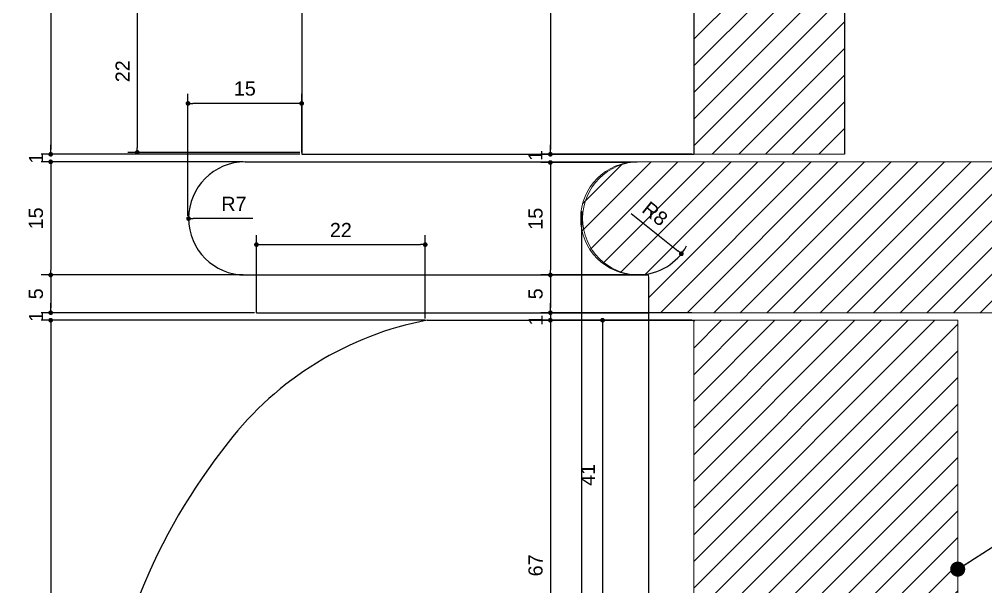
# Model space of a CAD drawing. Header units: inches. Extents: x 274057 to 444617, y 490067 to 635630.
# Drawn here: x 359396.7 to 359524.8, y 517293 to 517368.2 of the extents above; entities that cross this region are included whole.
import ezdxf

# ---------------------------------------------------------------- set-up
doc = ezdxf.new("R2010")
doc.units = ezdxf.units.IN
doc.header["$MEASUREMENT"] = 0
for name, color, linetype in [('8', 8, 'Continuous'), ('CQ curtains and frames', 252, 'Continuous'), ('CQ PANEL DIMENSION', 1, 'Continuous'), ('CQ SPOT DETAIL DIMENSION', 9, 'Continuous'), ('CQ SPOT DETAILS', 40, 'Continuous'), ('menuiserie', 32, 'Continuous')]:
    doc.layers.add(name, color=color, linetype=linetype)
doc.layers.add('Hardware Accs.', color=7, linetype='Continuous', lineweight=0)
doc.layers.add('Marble', color=6, linetype='Continuous', lineweight=0)
doc.styles.get("Standard").update_dxf_attribs({"font": 'arial.ttf'})
doc.dimstyles.new('chester 1.25', dxfattribs={"dimscale": 0.0125, "dimtxt": 150, "dimasz": 50, "dimexe": 100, "dimexo": 20, "dimgap": 80, "dimtad": 1, "dimdec": 0, "dimzin": 0, "dimdsep": 46, "dimtxsty": 'Standard', "dimblk": 'DOT', "dimcen": 100, "dimclrd": 1, "dimclre": 1, "dimclrt": 3, "dimadec": 0, "dimazin": 0, "dimtfac": 1, "dimtdec": 0, "dimtofl": 0, "dimtmove": 0, "dimatfit": 3, "dimfxl": 1, "dimtolj": 1, "dimtzin": 0, "dimlwd": -1, "dimarcsym": 0})
doc.dimstyles.new('chester 15', dxfattribs={"dimscale": 0.15, "dimtxt": 150, "dimasz": 100, "dimexe": 100, "dimexo": 0, "dimgap": 80, "dimtad": 1, "dimdec": 0, "dimzin": 0, "dimdsep": 46, "dimtxsty": 'Standard', "dimblk": 'DOT', "dimcen": 100, "dimclrd": 1, "dimclre": 1, "dimclrt": 3, "dimadec": 0, "dimazin": 0, "dimtfac": 1, "dimtdec": 0, "dimtofl": 0, "dimtmove": 0, "dimatfit": 3, "dimfxl": 1, "dimtolj": 1, "dimtzin": 0, "dimlwd": -1, "dimarcsym": 0})
doc.dimstyles.get("Standard").update_dxf_attribs({"dimtxt": 0.18, "dimasz": 0.18, "dimexe": 0.18, "dimexo": 0.0625, "dimgap": 0.09, "dimtad": 0, "dimtih": 1, "dimtoh": 1, "dimdec": 4, "dimzin": 0, "dimdsep": 46, "dimtxsty": 'Standard', "dimcen": 0.09, "dimadec": 0, "dimazin": 0, "dimtfac": 1, "dimtdec": 4, "dimtofl": 0, "dimtmove": 0, "dimatfit": 3, "dimfxl": 1, "dimtolj": 1, "dimtzin": 0, "dimarcsym": 0})

# ---------------------------------------------------------------- blocks, each defined once
blk = doc.blocks.new('_Dot')
at = {"color": 0, "linetype": 'ByBlock', "lineweight": -2}
blk.add_line((-0.5, 0), (-1, 0), dxfattribs=at)
at = {"color": 0, "linetype": 'ByBlock', "const_width": 0.5}
blk.add_lwpolyline([(-0.25, 0, 1), (0.25, 0, 1)], format="xyb", close=True, dxfattribs=at)
blk = doc.blocks.new('*D353')
at = {"layer": 'CQ PANEL DIMENSION', "color": 1, "lineweight": -2, "transparency": 16777216}
for p, q in [((359413.1377527294, 519502.6141194876), (358858.814624485, 519502.6141194876)), ((359395.0996708643, 516399.2839683145), (358858.814624485, 516399.2839683145))]:
    blk.add_line(p, q, dxfattribs=at)
at = {"layer": 'CQ PANEL DIMENSION', "color": 1, "transparency": 16777216}
blk.add_line((358873.814624485, 519487.6141194876), (358873.814624485, 516414.2839683145), dxfattribs=at)
at = {"layer": 'Defpoints', "color": 0, "transparency": 16777216}
for p in [(359413.1377527294, 519502.6141194876, -8.161583353594182e-08), (358873.814624485, 516399.2839683145), (359395.0996708643, 516399.2839683145, -0.02675467039130908)]:
    blk.add_point(p, dxfattribs=at)
at = {"layer": 'CQ PANEL DIMENSION', "color": 1, "transparency": 16777216, "xscale": 15, "yscale": 15, "zscale": 15}
for p, rotation in [((358873.814624485, 519502.6141194876), 90), ((358873.814624485, 516399.2839683145), 270)]:
    blk.add_blockref('_Dot', p, dxfattribs=dict(at, rotation=rotation))
at = {"layer": 'CQ PANEL DIMENSION', "color": 3, "transparency": 16777216, "insert": (358850.3190583186, 517950.9490439011), "char_height": 22.5, "attachment_point": 5, "rotation": 90}
blk.add_mtext('\\A1;3103', dxfattribs=at)
blk = doc.blocks.new('*D996')
at = {"layer": 'CQ SPOT DETAIL DIMENSION', "color": 1, "lineweight": -2, "transparency": 16777216}
for p, q in [((361696.1841588989, 517480.2839683322), (361676.1632842161, 517480.2839683322)), ((361696.1841588989, 517350.2839683322), (361676.1632842161, 517350.2839683322))]:
    blk.add_line(p, q, dxfattribs=at)
at = {"layer": 'CQ SPOT DETAIL DIMENSION', "color": 1, "transparency": 16777216}
blk.add_line((361677.4132842161, 517479.6589683322), (361677.4132842161, 517350.9089683322), dxfattribs=at)
at = {"layer": 'Defpoints', "color": 0, "transparency": 16777216}
for p in [(361696.4341588989, 517480.2839683322, -2.025927932400307e-06), (361677.4132842161, 517350.2839683322), (361696.4341588989, 517350.2839683322, -2.025927932400307e-06)]:
    blk.add_point(p, dxfattribs=at)
at = {"layer": 'CQ SPOT DETAIL DIMENSION', "color": 1, "transparency": 16777216, "xscale": 0.625, "yscale": 0.625, "zscale": 0.625}
for p, rotation in [((361677.4132842161, 517480.2839683322), 90), ((361677.4132842161, 517350.2839683322), 270)]:
    blk.add_blockref('_Dot', p, dxfattribs=dict(at, rotation=rotation))
at = {"layer": 'CQ SPOT DETAIL DIMENSION', "color": 3, "transparency": 16777216, "insert": (361675.455320369, 517415.283968332), "char_height": 1.875, "attachment_point": 5, "rotation": 90}
blk.add_mtext('\\A1;130', dxfattribs=at)
blk = doc.blocks.new('*D1047')
at = {"layer": 'CQ SPOT DETAIL DIMENSION', "color": 1, "lineweight": -2, "transparency": 16777216}
for p, q in [((361644.1841588989, 517480.2839683322), (361609.8988092999, 517480.2839683322)), ((361644.1841588989, 517350.2839683323), (361609.8988092999, 517350.2839683323))]:
    blk.add_line(p, q, dxfattribs=at)
at = {"layer": 'CQ SPOT DETAIL DIMENSION', "color": 1, "transparency": 16777216}
blk.add_line((361611.1488092999, 517479.6589683322), (361611.1488092999, 517350.9089683323), dxfattribs=at)
at = {"layer": 'Defpoints', "color": 0, "transparency": 16777216}
for p in [(361644.4341588989, 517480.2839683322, -5.564854355100124e-08), (361611.1488092999, 517350.2839683323), (361644.4341588989, 517350.2839683323)]:
    blk.add_point(p, dxfattribs=at)
at = {"layer": 'CQ SPOT DETAIL DIMENSION', "color": 1, "transparency": 16777216, "xscale": 0.625, "yscale": 0.625, "zscale": 0.625}
for p, rotation in [((361611.1488092999, 517480.2839683322), 90), ((361611.1488092999, 517350.2839683323), 270)]:
    blk.add_blockref('_Dot', p, dxfattribs=dict(at, rotation=rotation))
at = {"layer": 'CQ SPOT DETAIL DIMENSION', "color": 3, "transparency": 16777216, "insert": (361609.1908454528, 517415.2839683321), "char_height": 1.875, "attachment_point": 5, "rotation": 90}
blk.add_mtext('\\A1;130', dxfattribs=at)
blk = doc.blocks.new('*D1048')
at = {"layer": 'CQ SPOT DETAIL DIMENSION', "color": 1, "transparency": 16777216}
for p, q in [((361611.1488092999, 517350.9089683322), (361611.1488092999, 517351.5339683322)), ((361611.1488092999, 517348.6589683322), (361611.1488092999, 517348.0339683322))]:
    blk.add_line(p, q, dxfattribs=at)
at = {"layer": 'CQ SPOT DETAIL DIMENSION', "color": 1, "lineweight": -2, "transparency": 16777216}
for p, q in [((361644.1841588989, 517350.2839683322), (361609.8988092999, 517350.2839683322)), ((361636.6841588989, 517349.2839683322), (361609.8988092999, 517349.2839683322))]:
    blk.add_line(p, q, dxfattribs=at)
at = {"layer": 'Defpoints', "color": 0, "transparency": 16777216}
for p in [(361644.4341588989, 517350.2839683322), (361611.1488092999, 517349.2839683322), (361636.9341588989, 517349.2839683322)]:
    blk.add_point(p, dxfattribs=at)
at = {"layer": 'CQ SPOT DETAIL DIMENSION', "color": 1, "transparency": 16777216, "xscale": 0.625, "yscale": 0.625, "zscale": 0.625}
for p, rotation in [((361611.1488092999, 517350.2839683322), 270), ((361611.1488092999, 517349.2839683322), 90)]:
    blk.add_blockref('_Dot', p, dxfattribs=dict(at, rotation=rotation))
at = {"layer": 'CQ SPOT DETAIL DIMENSION', "color": 3, "transparency": 16777216, "insert": (361609.2074723283, 517349.783968332), "char_height": 1.875, "attachment_point": 5, "rotation": 90}
blk.add_mtext('\\A1;1', dxfattribs=at)
blk = doc.blocks.new('*D1049')
at = {"layer": 'CQ SPOT DETAIL DIMENSION', "color": 1, "lineweight": -2, "transparency": 16777216}
for p, q in [((361636.6841588989, 517349.2839683322), (361609.8988092999, 517349.2839683322)), ((361636.6841588989, 517334.2839683322), (361609.8988092999, 517334.2839683322))]:
    blk.add_line(p, q, dxfattribs=at)
at = {"layer": 'CQ SPOT DETAIL DIMENSION', "color": 1, "transparency": 16777216}
blk.add_line((361611.1488092999, 517348.6589683322), (361611.1488092999, 517334.9089683322), dxfattribs=at)
at = {"layer": 'Defpoints', "color": 0, "transparency": 16777216}
for p in [(361636.9341588989, 517349.2839683322), (361611.1488092999, 517334.2839683322), (361636.9341588989, 517334.2839683322)]:
    blk.add_point(p, dxfattribs=at)
at = {"layer": 'CQ SPOT DETAIL DIMENSION', "color": 1, "transparency": 16777216, "xscale": 0.625, "yscale": 0.625, "zscale": 0.625}
for p, rotation in [((361611.1488092999, 517349.2839683322), 90), ((361611.1488092999, 517334.2839683322), 270)]:
    blk.add_blockref('_Dot', p, dxfattribs=dict(at, rotation=rotation))
at = {"layer": 'CQ SPOT DETAIL DIMENSION', "color": 3, "transparency": 16777216, "insert": (361609.191484948, 517341.783968332), "char_height": 1.875, "attachment_point": 5, "rotation": 90}
blk.add_mtext('\\A1;15', dxfattribs=at)
blk = doc.blocks.new('*D1050')
at = {"layer": 'CQ SPOT DETAIL DIMENSION', "color": 1, "lineweight": -2, "transparency": 16777216}
for p, q in [((361636.6841588989, 517334.2839683322), (361609.8988092999, 517334.2839683322)), ((361638.1841588989, 517329.2839683322), (361609.8988092999, 517329.2839683322))]:
    blk.add_line(p, q, dxfattribs=at)
at = {"layer": 'CQ SPOT DETAIL DIMENSION', "color": 1, "transparency": 16777216}
blk.add_line((361611.1488092999, 517333.6589683322), (361611.1488092999, 517329.9089683322), dxfattribs=at)
at = {"layer": 'Defpoints', "color": 0, "transparency": 16777216}
for p in [(361636.9341588989, 517334.2839683322), (361611.1488092999, 517329.2839683322), (361638.4341588989, 517329.2839683322)]:
    blk.add_point(p, dxfattribs=at)
at = {"layer": 'CQ SPOT DETAIL DIMENSION', "color": 1, "transparency": 16777216, "xscale": 0.625, "yscale": 0.625, "zscale": 0.625}
for p, rotation in [((361611.1488092999, 517334.2839683322), 90), ((361611.1488092999, 517329.2839683322), 270)]:
    blk.add_blockref('_Dot', p, dxfattribs=dict(at, rotation=rotation))
at = {"layer": 'CQ SPOT DETAIL DIMENSION', "color": 3, "transparency": 16777216, "insert": (361609.1953219193, 517331.783968332), "char_height": 1.875, "attachment_point": 5, "rotation": 90}
blk.add_mtext('\\A1;5', dxfattribs=at)
blk = doc.blocks.new('*D1051')
at = {"layer": 'CQ SPOT DETAIL DIMENSION', "color": 1, "transparency": 16777216}
for p, q in [((361611.1488092999, 517329.9089683322), (361611.1488092999, 517330.5339683322)), ((361611.1488092999, 517327.6589683322), (361611.1488092999, 517327.0339683322))]:
    blk.add_line(p, q, dxfattribs=at)
at = {"layer": 'CQ SPOT DETAIL DIMENSION', "color": 1, "lineweight": -2, "transparency": 16777216}
for p, q in [((361638.1841588989, 517329.2839683322), (361609.8988092999, 517329.2839683322)), ((361660.8197374126, 517328.2839683322), (361609.8988092999, 517328.2839683322))]:
    blk.add_line(p, q, dxfattribs=at)
at = {"layer": 'Defpoints', "color": 0, "transparency": 16777216}
for p in [(361611.1488092999, 517328.2839683322), (361638.4341588989, 517329.2839683322), (361661.0697374126, 517328.2839683322)]:
    blk.add_point(p, dxfattribs=at)
at = {"layer": 'CQ SPOT DETAIL DIMENSION', "color": 1, "transparency": 16777216, "xscale": 0.625, "yscale": 0.625, "zscale": 0.625}
for p, rotation in [((361611.1488092999, 517329.2839683322), 270), ((361611.1488092999, 517328.2839683322), 90)]:
    blk.add_blockref('_Dot', p, dxfattribs=dict(at, rotation=rotation))
at = {"layer": 'CQ SPOT DETAIL DIMENSION', "color": 3, "transparency": 16777216, "insert": (361609.2074723283, 517328.783968332), "char_height": 1.875, "attachment_point": 5, "rotation": 90}
blk.add_mtext('\\A1;1', dxfattribs=at)
blk = doc.blocks.new('*D1052')
at = {"layer": 'CQ SPOT DETAIL DIMENSION', "color": 1, "lineweight": -2, "transparency": 16777216}
for p, q in [((361660.8197374126, 517328.2839683322), (361609.8988092999, 517328.2839683322)), ((361672.6841588989, 516537.2839683322), (361609.8988092999, 516537.2839683322))]:
    blk.add_line(p, q, dxfattribs=at)
at = {"layer": 'CQ SPOT DETAIL DIMENSION', "color": 1, "transparency": 16777216}
blk.add_line((361611.1488092999, 517327.6589683322), (361611.1488092999, 516537.9089683322), dxfattribs=at)
at = {"layer": 'Defpoints', "color": 0, "transparency": 16777216}
for p in [(361661.0697374126, 517328.2839683322), (361611.1488092999, 516537.2839683322), (361672.9341588989, 516537.2839683322)]:
    blk.add_point(p, dxfattribs=at)
at = {"layer": 'CQ SPOT DETAIL DIMENSION', "color": 1, "transparency": 16777216, "xscale": 0.625, "yscale": 0.625, "zscale": 0.625}
for p, rotation in [((361611.1488092999, 517328.2839683322), 90), ((361611.1488092999, 516537.2839683322), 270)]:
    blk.add_blockref('_Dot', p, dxfattribs=dict(at, rotation=rotation))
at = {"layer": 'CQ SPOT DETAIL DIMENSION', "color": 3, "transparency": 16777216, "insert": (361609.191484948, 516932.783968332), "char_height": 1.875, "attachment_point": 5, "rotation": 90}
blk.add_mtext('\\A1;791', dxfattribs=at)
blk = doc.blocks.new('*D1055')
at = {"layer": 'CQ SPOT DETAIL DIMENSION', "color": 1, "lineweight": -2, "transparency": 16777216}
for p, q in [((361644.1841588991, 517372.0505032412), (361621.379940209, 517372.0505032412)), ((361644.1841588989, 517350.5339683323), (361621.379940209, 517350.5339683323))]:
    blk.add_line(p, q, dxfattribs=at)
at = {"layer": 'CQ SPOT DETAIL DIMENSION', "color": 1, "transparency": 16777216}
blk.add_line((361622.629940209, 517371.4255032412), (361622.629940209, 517351.1589683323), dxfattribs=at)
at = {"layer": 'Defpoints', "color": 0, "transparency": 16777216}
for p in [(361644.4341588991, 517372.0505032412), (361622.629940209, 517350.5339683323), (361644.4341588989, 517350.5339683323)]:
    blk.add_point(p, dxfattribs=at)
at = {"layer": 'CQ SPOT DETAIL DIMENSION', "color": 1, "transparency": 16777216, "xscale": 0.625, "yscale": 0.625, "zscale": 0.625}
for p, rotation in [((361622.629940209, 517372.0505032412), 90), ((361622.629940209, 517350.5339683323), 270)]:
    blk.add_blockref('_Dot', p, dxfattribs=dict(at, rotation=rotation))
at = {"layer": 'CQ SPOT DETAIL DIMENSION', "color": 3, "transparency": 16777216, "insert": (361620.6886032377, 517361.2922357866), "char_height": 1.875, "attachment_point": 5, "rotation": 90}
blk.add_mtext('\\A1;22', dxfattribs=at)
blk = doc.blocks.new('*D1058')
at = {"layer": 'CQ SPOT DETAIL DIMENSION', "color": 1, "transparency": 16777216}
blk.add_line((361637.9678158865, 517341.7875022441), (361630.0591990778, 517341.7604639149), dxfattribs=at)
at = {"layer": 'Defpoints', "color": 0, "transparency": 16777216}
for p in [(361629.4342027304, 517341.7583271497, -5.564854355100124e-08), (361636.9341588988, 517341.7839683319, -5.564854355100124e-08)]:
    blk.add_point(p, dxfattribs=at)
at = {"layer": 'CQ SPOT DETAIL DIMENSION', "color": 1, "transparency": 16777216, "xscale": 0.625, "yscale": 0.625, "zscale": 0.625, "rotation": 180.1958845840952}
blk.add_blockref('_Dot', (361629.4342027304, 517341.7583271497), dxfattribs=at)
at = {"layer": 'CQ SPOT DETAIL DIMENSION', "color": 3, "transparency": 16777216, "insert": (361635.4494398816, 517343.716403632), "char_height": 1.875, "attachment_point": 5, "rotation": 0.19588458409525183}
blk.add_mtext('\\A1;R7', dxfattribs=at)
blk = doc.blocks.new('*D1004')
at = {"layer": 'CQ SPOT DETAIL DIMENSION', "color": 1, "lineweight": -2, "transparency": 16777216}
for p, q in [((361629.3582269998, 517342.1448619466), (361629.3582269998, 517358.2840732932)), ((361644.4341588988, 517350.533968332), (361644.4341588988, 517358.2840732932))]:
    blk.add_line(p, q, dxfattribs=at)
at = {"layer": 'CQ SPOT DETAIL DIMENSION', "color": 1, "transparency": 16777216}
blk.add_line((361643.8091588988, 517357.0340732932), (361629.9832269998, 517357.0340732932), dxfattribs=at)
at = {"layer": 'Defpoints', "color": 0, "transparency": 16777216}
for p in [(361629.3582269998, 517357.0340732932), (361644.4341588988, 517350.283968332), (361629.3582269998, 517341.8948619466)]:
    blk.add_point(p, dxfattribs=at)
at = {"layer": 'CQ SPOT DETAIL DIMENSION', "color": 1, "transparency": 16777216, "xscale": 0.625, "yscale": 0.625, "zscale": 0.625, "rotation": 180}
blk.add_blockref('_Dot', (361629.3582269998, 517357.0340732932), dxfattribs=at)
at = {"layer": 'CQ SPOT DETAIL DIMENSION', "color": 1, "transparency": 16777216, "xscale": 0.625, "yscale": 0.625, "zscale": 0.625}
blk.add_blockref('_Dot', (361644.4341588988, 517357.0340732932), dxfattribs=at)
at = {"layer": 'CQ SPOT DETAIL DIMENSION', "color": 3, "transparency": 16777216, "insert": (361636.8961929493, 517358.9913976451), "char_height": 1.875, "attachment_point": 5}
blk.add_mtext('\\A1;15', dxfattribs=at)
blk = doc.blocks.new('*D1005')
at = {"layer": 'CQ SPOT DETAIL DIMENSION', "color": 1, "lineweight": -2, "transparency": 16777216}
for p, q in [((361638.4341588988, 517329.533968332), (361638.4341588988, 517339.5552750381)), ((361660.8197374124, 517328.533968332), (361660.8197374124, 517339.5552750381))]:
    blk.add_line(p, q, dxfattribs=at)
at = {"layer": 'CQ SPOT DETAIL DIMENSION', "color": 1, "transparency": 16777216}
blk.add_line((361639.0591588988, 517338.3052750381), (361660.1947374124, 517338.3052750381), dxfattribs=at)
at = {"layer": 'Defpoints', "color": 0, "transparency": 16777216}
for p in [(361660.8197374124, 517338.3052750381), (361638.4341588988, 517329.283968332), (361660.8197374124, 517328.283968332)]:
    blk.add_point(p, dxfattribs=at)
at = {"layer": 'CQ SPOT DETAIL DIMENSION', "color": 1, "transparency": 16777216, "xscale": 0.625, "yscale": 0.625, "zscale": 0.625, "rotation": 180}
blk.add_blockref('_Dot', (361638.4341588988, 517338.3052750381), dxfattribs=at)
at = {"layer": 'CQ SPOT DETAIL DIMENSION', "color": 1, "transparency": 16777216, "xscale": 0.625, "yscale": 0.625, "zscale": 0.625}
blk.add_blockref('_Dot', (361660.8197374124, 517338.3052750381), dxfattribs=at)
at = {"layer": 'CQ SPOT DETAIL DIMENSION', "color": 3, "transparency": 16777216, "insert": (361649.6269481556, 517340.2466120095), "char_height": 1.875, "attachment_point": 5}
blk.add_mtext('\\A1;22', dxfattribs=at)
blk = doc.blocks.new('*D1006')
at = {"layer": 'CQ SPOT DETAIL DIMENSION', "color": 1, "transparency": 16777216}
for p, q in [((361677.4132842161, 517350.9089683323), (361677.4132842161, 517351.5339683323)), ((361677.4132842161, 517348.5680025064), (361677.4132842161, 517347.9430025064))]:
    blk.add_line(p, q, dxfattribs=at)
at = {"layer": 'CQ SPOT DETAIL DIMENSION', "color": 1, "lineweight": -2, "transparency": 16777216}
for p, q in [((361696.1841588989, 517350.2839683323), (361676.1632842161, 517350.2839683323)), ((361687.5195934835, 517349.1930025064), (361676.1632842161, 517349.1930025064))]:
    blk.add_line(p, q, dxfattribs=at)
at = {"layer": 'Defpoints', "color": 0, "transparency": 16777216}
for p in [(361696.4341588989, 517350.2839683323, -2.025927932400307e-06), (361677.4132842161, 517349.1930025064), (361687.7695934835, 517349.1930025064, -2.025927932400307e-06)]:
    blk.add_point(p, dxfattribs=at)
at = {"layer": 'CQ SPOT DETAIL DIMENSION', "color": 1, "transparency": 16777216, "xscale": 0.625, "yscale": 0.625, "zscale": 0.625}
for p, rotation in [((361677.4132842161, 517350.2839683323), 270), ((361677.4132842161, 517349.1930025064), 90)]:
    blk.add_blockref('_Dot', p, dxfattribs=dict(at, rotation=rotation))
at = {"layer": 'CQ SPOT DETAIL DIMENSION', "color": 3, "transparency": 16777216, "insert": (361675.4261852739, 517350.1345698562), "char_height": 1.875, "attachment_point": 5, "rotation": 90}
blk.add_mtext('\\A1;1', dxfattribs=at)
blk = doc.blocks.new('*D1007')
at = {"layer": 'CQ SPOT DETAIL DIMENSION', "color": 1, "lineweight": -2, "transparency": 16777216}
for p, q in [((361687.5195934836, 517349.1930025064), (361676.1632842162, 517349.1930025064)), ((361690.1841588991, 517334.2839683322), (361676.1632842162, 517334.2839683322))]:
    blk.add_line(p, q, dxfattribs=at)
at = {"layer": 'CQ SPOT DETAIL DIMENSION', "color": 1, "transparency": 16777216}
blk.add_line((361677.4132842162, 517348.5680025064), (361677.4132842162, 517334.9089683322), dxfattribs=at)
at = {"layer": 'Defpoints', "color": 0, "transparency": 16777216}
for p in [(361687.7695934836, 517349.1930025064, -2.025927932400307e-06), (361677.4132842162, 517334.2839683322), (361690.4341588991, 517334.2839683322, -2.025927932400307e-06)]:
    blk.add_point(p, dxfattribs=at)
at = {"layer": 'CQ SPOT DETAIL DIMENSION', "color": 1, "transparency": 16777216, "xscale": 0.625, "yscale": 0.625, "zscale": 0.625}
for p, rotation in [((361677.4132842162, 517349.1930025064), 90), ((361677.4132842162, 517334.2839683322), 270)]:
    blk.add_blockref('_Dot', p, dxfattribs=dict(at, rotation=rotation))
at = {"layer": 'CQ SPOT DETAIL DIMENSION', "color": 3, "transparency": 16777216, "insert": (361675.4559598643, 517341.7384854191), "char_height": 1.875, "attachment_point": 5, "rotation": 90}
blk.add_mtext('\\A1;15', dxfattribs=at)
blk = doc.blocks.new('*D1008')
at = {"layer": 'CQ SPOT DETAIL DIMENSION', "color": 1, "lineweight": -2, "transparency": 16777216}
for p, q in [((361690.1841588989, 517334.2839683323), (361676.1632842161, 517334.2839683323)), ((361690.1841588991, 517329.2839683323), (361676.1632842161, 517329.2839683323))]:
    blk.add_line(p, q, dxfattribs=at)
at = {"layer": 'CQ SPOT DETAIL DIMENSION', "color": 1, "transparency": 16777216}
blk.add_line((361677.4132842161, 517333.6589683323), (361677.4132842161, 517329.9089683323), dxfattribs=at)
at = {"layer": 'Defpoints', "color": 0, "transparency": 16777216}
for p in [(361690.4341588989, 517334.2839683323, -2.025927932400307e-06), (361677.4132842161, 517329.2839683323), (361690.4341588991, 517329.2839683323, -2.025927932400307e-06)]:
    blk.add_point(p, dxfattribs=at)
at = {"layer": 'CQ SPOT DETAIL DIMENSION', "color": 1, "transparency": 16777216, "xscale": 0.625, "yscale": 0.625, "zscale": 0.625}
for p, rotation in [((361677.4132842161, 517334.2839683323), 90), ((361677.4132842161, 517329.2839683323), 270)]:
    blk.add_blockref('_Dot', p, dxfattribs=dict(at, rotation=rotation))
at = {"layer": 'CQ SPOT DETAIL DIMENSION', "color": 3, "transparency": 16777216, "insert": (361675.4597968356, 517331.7839683321), "char_height": 1.875, "attachment_point": 5, "rotation": 90}
blk.add_mtext('\\A1;5', dxfattribs=at)
blk = doc.blocks.new('*D1009')
at = {"layer": 'CQ SPOT DETAIL DIMENSION', "color": 1, "transparency": 16777216}
for p, q in [((361677.4132842161, 517329.9089683323), (361677.4132842161, 517330.5339683323)), ((361677.4132842161, 517327.6589683323), (361677.4132842161, 517327.0339683323))]:
    blk.add_line(p, q, dxfattribs=at)
at = {"layer": 'CQ SPOT DETAIL DIMENSION', "color": 1, "lineweight": -2, "transparency": 16777216}
for p, q in [((361690.1841588991, 517329.2839683323), (361676.1632842161, 517329.2839683323)), ((361690.1751780256, 517328.2839683323), (361676.1632842161, 517328.2839683323))]:
    blk.add_line(p, q, dxfattribs=at)
at = {"layer": 'Defpoints', "color": 0, "transparency": 16777216}
for p in [(361677.4132842161, 517328.2839683323), (361690.4251780256, 517328.2839683323, -2.025927932400307e-06), (361690.4341588991, 517329.2839683323, -2.025927932400307e-06)]:
    blk.add_point(p, dxfattribs=at)
at = {"layer": 'CQ SPOT DETAIL DIMENSION', "color": 1, "transparency": 16777216, "xscale": 0.625, "yscale": 0.625, "zscale": 0.625}
for p, rotation in [((361677.4132842161, 517329.2839683323), 270), ((361677.4132842161, 517328.2839683323), 90)]:
    blk.add_blockref('_Dot', p, dxfattribs=dict(at, rotation=rotation))
at = {"layer": 'CQ SPOT DETAIL DIMENSION', "color": 3, "transparency": 16777216, "insert": (361675.4719472442, 517328.283968332), "char_height": 1.875, "attachment_point": 5, "rotation": 90}
blk.add_mtext('\\A1;1', dxfattribs=at)
blk = doc.blocks.new('*D1014')
at = {"layer": 'CQ SPOT DETAIL DIMENSION', "color": 1, "lineweight": -2, "transparency": 16777216}
for p, q in [((361681.5355516634, 517342.7630374822), (361681.5355516634, 517241.6446381992)), ((361696.4341588988, 517287.033968332), (361696.4341588988, 517241.6446381992))]:
    blk.add_line(p, q, dxfattribs=at)
at = {"layer": 'CQ SPOT DETAIL DIMENSION', "color": 1, "transparency": 16777216}
blk.add_line((361695.8091588988, 517242.8946381992), (361682.1605516634, 517242.8946381992), dxfattribs=at)
at = {"layer": 'Defpoints', "color": 0, "transparency": 16777216}
for p in [(361681.5355516634, 517343.0130374822, -2.025927932400307e-06), (361696.4341588988, 517287.283968332, -2.025927932400307e-06), (361681.5355516634, 517242.8946381992)]:
    blk.add_point(p, dxfattribs=at)
at = {"layer": 'CQ SPOT DETAIL DIMENSION', "color": 1, "transparency": 16777216, "xscale": 0.625, "yscale": 0.625, "zscale": 0.625, "rotation": 180}
blk.add_blockref('_Dot', (361681.5355516634, 517242.8946381992), dxfattribs=at)
at = {"layer": 'CQ SPOT DETAIL DIMENSION', "color": 1, "transparency": 16777216, "xscale": 0.625, "yscale": 0.625, "zscale": 0.625}
blk.add_blockref('_Dot', (361696.4341588988, 517242.8946381992), dxfattribs=at)
at = {"layer": 'CQ SPOT DETAIL DIMENSION', "color": 3, "transparency": 16777216, "insert": (361688.9848552811, 517244.8519625512), "char_height": 1.875, "attachment_point": 5}
blk.add_mtext('\\A1;15', dxfattribs=at)
blk = doc.blocks.new('*D1015')
at = {"layer": 'CQ SPOT DETAIL DIMENSION', "color": 1, "lineweight": -2, "transparency": 16777216}
for p, q in [((361690.434158899, 517329.033968332), (361690.434158899, 517247.5239466988)), ((361696.4341588988, 517286.783968332), (361696.4341588988, 517247.5239466988))]:
    blk.add_line(p, q, dxfattribs=at)
at = {"layer": 'CQ SPOT DETAIL DIMENSION', "color": 1, "transparency": 16777216}
blk.add_line((361695.8091588988, 517248.7739466988), (361691.059158899, 517248.7739466988), dxfattribs=at)
at = {"layer": 'Defpoints', "color": 0, "transparency": 16777216}
for p in [(361690.434158899, 517329.283968332, -2.025927932400307e-06), (361696.4341588988, 517287.033968332), (361690.434158899, 517248.7739466988)]:
    blk.add_point(p, dxfattribs=at)
at = {"layer": 'CQ SPOT DETAIL DIMENSION', "color": 1, "transparency": 16777216, "xscale": 0.625, "yscale": 0.625, "zscale": 0.625, "rotation": 180}
blk.add_blockref('_Dot', (361690.434158899, 517248.7739466988), dxfattribs=at)
at = {"layer": 'CQ SPOT DETAIL DIMENSION', "color": 1, "transparency": 16777216, "xscale": 0.625, "yscale": 0.625, "zscale": 0.625}
blk.add_blockref('_Dot', (361696.4341588988, 517248.7739466988), dxfattribs=at)
at = {"layer": 'CQ SPOT DETAIL DIMENSION', "color": 3, "transparency": 16777216, "insert": (361693.4341588989, 517250.7312710508), "char_height": 1.875, "attachment_point": 5}
blk.add_mtext('\\A1;6', dxfattribs=at)
blk = doc.blocks.new('*D1016')
at = {"layer": 'CQ SPOT DETAIL DIMENSION', "color": 1, "lineweight": -2, "transparency": 16777216}
for p, q in [((361681.5355516634, 517334.033968332), (361681.5355516634, 517247.5239466988)), ((361690.4341588988, 517334.033968332), (361690.4341588988, 517247.5239466988))]:
    blk.add_line(p, q, dxfattribs=at)
at = {"layer": 'CQ SPOT DETAIL DIMENSION', "color": 1, "transparency": 16777216}
blk.add_line((361689.8091588988, 517248.7739466988), (361682.1605516634, 517248.7739466988), dxfattribs=at)
at = {"layer": 'Defpoints', "color": 0, "transparency": 16777216}
for p in [(361681.5355516634, 517334.283968332), (361690.4341588988, 517334.283968332, -2.025927932400307e-06), (361681.5355516634, 517248.7739466988)]:
    blk.add_point(p, dxfattribs=at)
at = {"layer": 'CQ SPOT DETAIL DIMENSION', "color": 1, "transparency": 16777216, "xscale": 0.625, "yscale": 0.625, "zscale": 0.625, "rotation": 180}
blk.add_blockref('_Dot', (361681.5355516634, 517248.7739466988), dxfattribs=at)
at = {"layer": 'CQ SPOT DETAIL DIMENSION', "color": 1, "transparency": 16777216, "xscale": 0.625, "yscale": 0.625, "zscale": 0.625}
blk.add_blockref('_Dot', (361690.4341588988, 517248.7739466988), dxfattribs=at)
at = {"layer": 'CQ SPOT DETAIL DIMENSION', "color": 3, "transparency": 16777216, "insert": (361685.9848552811, 517250.7312710508), "char_height": 1.875, "attachment_point": 5}
blk.add_mtext('\\A1;9', dxfattribs=at)
blk = doc.blocks.new('*D1018')
at = {"layer": 'CQ SPOT DETAIL DIMENSION', "color": 1, "transparency": 16777216}
blk.add_line((361688.109004114, 517342.4449926363), (361694.2997744842, 517337.485620464), dxfattribs=at)
at = {"layer": 'CQ SPOT DETAIL DIMENSION', "color": 1, "lineweight": -2, "transparency": 16777216}
blk.add_arc((361688.9341588991, 517341.7839683318), 7.499999999941792, 271.9098593171176, 330.8513831023238, dxfattribs=at)
at = {"layer": 'Defpoints', "color": 0, "transparency": 16777216}
for p in [(361688.9341588991, 517341.7839683318, -2.025927932400307e-06), (361694.7875577193, 517337.094861567, -2.025927932400307e-06)]:
    blk.add_point(p, dxfattribs=at)
at = {"layer": 'CQ SPOT DETAIL DIMENSION', "color": 1, "transparency": 16777216, "xscale": 0.625, "yscale": 0.625, "zscale": 0.625, "rotation": 321.3020865167359}
blk.add_blockref('_Dot', (361694.7875577193, 517337.094861567), dxfattribs=at)
at = {"layer": 'CQ SPOT DETAIL DIMENSION', "color": 3, "transparency": 16777216, "insert": (361691.2945647582, 517342.4010008746), "char_height": 1.875, "attachment_point": 5, "rotation": 321.3020865167359}
blk.add_mtext('\\A1;R8', dxfattribs=at)
blk = doc.blocks.new('*D1019')
at = {"layer": 'CQ SPOT DETAIL DIMENSION', "color": 1, "lineweight": -2, "transparency": 16777216}
for p, q in [((361696.1841588989, 517329.2839683322), (361676.1632842161, 517329.2839683322)), ((361731.1841588989, 517262.2839683323), (361676.1632842161, 517262.2839683323))]:
    blk.add_line(p, q, dxfattribs=at)
at = {"layer": 'CQ SPOT DETAIL DIMENSION', "color": 1, "transparency": 16777216}
blk.add_line((361677.4132842161, 517328.6589683322), (361677.4132842161, 517262.9089683323), dxfattribs=at)
at = {"layer": 'Defpoints', "color": 0, "transparency": 16777216}
for p in [(361696.4341588989, 517329.2839683322, -2.025927932400307e-06), (361677.4132842161, 517262.2839683323), (361731.4341588989, 517262.2839683323)]:
    blk.add_point(p, dxfattribs=at)
at = {"layer": 'CQ SPOT DETAIL DIMENSION', "color": 1, "transparency": 16777216, "xscale": 0.625, "yscale": 0.625, "zscale": 0.625}
for p, rotation in [((361677.4132842161, 517329.2839683322), 90), ((361677.4132842161, 517262.2839683323), 270)]:
    blk.add_blockref('_Dot', p, dxfattribs=dict(at, rotation=rotation))
at = {"layer": 'CQ SPOT DETAIL DIMENSION', "color": 3, "transparency": 16777216, "insert": (361675.4559598643, 517295.7839683321), "char_height": 1.875, "attachment_point": 5, "rotation": 90}
blk.add_mtext('\\A1;67', dxfattribs=at)
blk = doc.blocks.new('*D1020')
at = {"layer": 'CQ SPOT DETAIL DIMENSION', "color": 1, "lineweight": -2, "transparency": 16777216}
for p, q in [((361696.1841588989, 517328.2839683323), (361683.0850621029, 517328.2839683323)), ((361696.1841588989, 517287.2839683323), (361683.0850621029, 517287.2839683323))]:
    blk.add_line(p, q, dxfattribs=at)
at = {"layer": 'CQ SPOT DETAIL DIMENSION', "color": 1, "transparency": 16777216}
blk.add_line((361684.3350621029, 517327.6589683323), (361684.3350621029, 517287.9089683323), dxfattribs=at)
at = {"layer": 'Defpoints', "color": 0, "transparency": 16777216}
for p in [(361696.4341588989, 517328.2839683323), (361684.3350621029, 517287.2839683323), (361696.4341588989, 517287.2839683323)]:
    blk.add_point(p, dxfattribs=at)
at = {"layer": 'CQ SPOT DETAIL DIMENSION', "color": 1, "transparency": 16777216, "xscale": 0.625, "yscale": 0.625, "zscale": 0.625}
for p, rotation in [((361684.3350621029, 517328.2839683323), 90), ((361684.3350621029, 517287.2839683323), 270)]:
    blk.add_blockref('_Dot', p, dxfattribs=dict(at, rotation=rotation))
at = {"layer": 'CQ SPOT DETAIL DIMENSION', "color": 3, "transparency": 16777216, "insert": (361682.3937251317, 517307.7839683321), "char_height": 1.875, "attachment_point": 5, "rotation": 90}
blk.add_mtext('\\A1;41', dxfattribs=at)
blk = doc.blocks.new('*D791')
at = {"layer": 'CQ PANEL DIMENSION', "color": 1, "lineweight": -2, "transparency": 16777216}
for p, q in [((358368.7059525661, 517284.7839683145), (358368.7059525661, 517646.7839878877)), ((360075.0996708306, 517284.7839683114), (360075.0996708306, 517646.7839878877))]:
    blk.add_line(p, q, dxfattribs=at)
at = {"layer": 'CQ PANEL DIMENSION', "color": 1, "transparency": 16777216}
blk.add_line((358383.7059525661, 517631.7839878877), (360060.0996708306, 517631.7839878877), dxfattribs=at)
at = {"layer": 'Defpoints', "color": 0, "transparency": 16777216}
for p in [(360075.0996708306, 517631.7839878877), (358368.7059525661, 517284.7839683145, -0.02784796297914537), (360075.0996708306, 517284.7839683114, 1.115036836196737e-07)]:
    blk.add_point(p, dxfattribs=at)
at = {"layer": 'CQ PANEL DIMENSION', "color": 1, "transparency": 16777216, "xscale": 15, "yscale": 15, "zscale": 15, "rotation": 180}
blk.add_blockref('_Dot', (358368.7059525661, 517631.7839878877), dxfattribs=at)
at = {"layer": 'CQ PANEL DIMENSION', "color": 1, "transparency": 16777216, "xscale": 15, "yscale": 15, "zscale": 15}
blk.add_blockref('_Dot', (360075.0996708306, 517631.7839878877), dxfattribs=at)
at = {"layer": 'CQ PANEL DIMENSION', "color": 3, "transparency": 16777216, "insert": (359221.9028116984, 517655.2718801115), "char_height": 22.5, "attachment_point": 5}
blk.add_mtext('\\A1;1706', dxfattribs=at)
blk = doc.blocks.new('tv cabinet fireplace')
at = {"layer": '8'}
h = blk.add_hatch(dxfattribs=at)
h.set_pattern_fill('ANSI31', color=256, scale=20)
h.set_pattern_definition([(45, (148243.9808848936, 586943.8055111563), (-1.767766952966368, 1.767766952966368), [])])
edge = h.paths.add_edge_path()
edge.add_line((362267.4341588988, 517521.283968332), (361673.4341588989, 517521.283968332))
edge.add_arc((361667.4341588991, 517521.2839683319), 5.999999999883585, -90.00000000055581, 5.558149496209808e-10, ccw=False)
edge.add_line((361667.434158899, 517515.283968332), (361667.434158899, 517501.283968332))
edge.add_line((361667.434158899, 517501.283968332), (362267.4341588988, 517501.283968332))
edge.add_line((362267.4341588988, 517501.283968332), (362267.4341588988, 517521.283968332))
edge = h.paths.add_edge_path()
edge.add_line((362267.4341588988, 517501.283968332), (361677.4341588988, 517501.283968332))
edge.add_line((361677.4341588988, 517501.283968332), (361677.4341588988, 517495.283968332))
edge.add_arc((361677.4341588988, 517481.283968332), 14, 0, 90, ccw=False)
edge.add_line((361691.4341588988, 517481.283968332), (362267.4341588988, 517481.283968332))
edge.add_line((362267.4341588988, 517481.283968332), (362267.4341588988, 517501.283968332))
h.paths.add_polyline_path([(361716.4341588988, 517480.283968332), (361696.4341588988, 517480.283968332), (361696.4341588988, 517350.283968332), (361716.4341588988, 517350.283968332)])
edge = h.paths.add_edge_path()
edge.add_line((362267.4341588988, 517349.283968332), (361688.9341588989, 517349.283968332))
edge.add_arc((361688.9341588989, 517341.783968332), 7.5, 90, 270)
edge.add_line((361688.9341588989, 517334.283968332), (361690.4341588988, 517334.283968332))
edge.add_line((361690.4341588988, 517334.283968332), (361690.4341588988, 517329.283968332))
edge.add_line((361690.4341588988, 517329.283968332), (362085.4350128058, 517329.283968332))
edge.add_line((362085.4350128058, 517329.283968332), (362085.4350128058, 517329.2840166797))
edge.add_line((362085.4350128058, 517329.2840166797), (362110.4349497795, 517329.2839683304))
edge.add_line((362110.4349497795, 517329.2839683304), (362267.4341588988, 517329.283968332))
edge.add_line((362267.4341588988, 517329.283968332), (362267.4341588988, 517349.283968332))
h = blk.add_hatch(dxfattribs=at)
h.set_pattern_fill('ANSI31', color=256, scale=20)
h.set_pattern_definition([(45, (-383.4846667518141, -3.958120942115784e-09), (-1.767766952966369, 1.767766952966369), [])])
edge = h.paths.add_edge_path()
edge.add_line((361721.4341588988, 517262.283968332), (361731.4341588988, 517262.283968332))
edge.add_line((361731.4341588988, 517262.283968332), (361731.4341588988, 517328.283968332))
edge.add_line((361731.4341588988, 517328.283968332), (361696.4341588988, 517328.283968332))
edge.add_line((361696.4341588988, 517328.283968332), (361696.4341588988, 517330.283968332))
edge.add_line((361696.4341588988, 517330.283968332), (361696.4341588988, 517287.283968332))
edge.add_line((361696.4341588988, 517287.283968332), (361702.4341588988, 517287.283968332))
edge.add_line((361702.4341588988, 517287.283968332), (361702.4341588988, 517281.283968332))
edge.add_arc((361702.4341588988, 517262.283968332), 19, -4.388311936054379e-11, 90, ccw=False)
at = {"layer": 'Hardware Accs.', "color": 6}
for p, q in [((361688.9341588989, 517349.283968332, 0.09197969155274127), (362267.4341588988, 517349.283968332, 0.09197969155274127)), ((361690.4341588988, 517329.283968332, 0.09197969155274127), (361690.4341588988, 517334.283968332, 0.09197969155274127)), ((361690.4341588988, 517329.283968332, 0.09197969155274127), (362267.4341588988, 517329.283968332, 0.09197969155274127)), ((361696.4341588988, 517328.283968332, 0.09197969155274127), (361731.4341588988, 517328.283968332, 0.09197969155274127)), ((361731.4341588988, 517262.283968332, 0.09197969155274127), (361731.4341588988, 517328.283968332, 0.09197969155274127))]:
    blk.add_line(p, q, dxfattribs=at)
at = {"layer": 'Hardware Accs.', "color": 6, "elevation": 0.09197969155274127}
blk.add_lwpolyline([(361696.4341588988, 517480.283968332), (361716.4341588988, 517480.283968332), (361716.4341588988, 517350.283968332), (361696.4341588988, 517350.283968332)], close=True, dxfattribs=at)
blk.add_lwpolyline([(361731.4341588985, 517262.283968332), (361721.4341588988, 517262.283968332, 0.4142135623731056), (361702.4341588988, 517281.283968332), (361702.4341588988, 517287.283968332), (361696.4341588988, 517287.283968332), (361696.4341588988, 517328.283968332)], format="xyb", dxfattribs=at)
at = {"layer": 'Hardware Accs.', "color": 6}
for centre in [(361688.9341588989, 517341.783968332, 0.09197969155274127), (361689.1841588989, 517341.783968332, 0.09197766562480887)]:
    blk.add_arc(centre, 7.50000000000015, 90, 270, dxfattribs=at)
at = {"layer": 'Marble'}
blk.add_line((361688.9341588989, 517334.283968332, 0.09197969155274127), (361690.4341588988, 517334.283968332, 0.09197969155274127), dxfattribs=at)
at = {"layer": 'menuiserie', "ltscale": 2}
for p, q in [((361644.4341588988, 517480.283968332, 0.09197969155274127), (361644.4341588988, 517350.283968332, 0.09197969155274127)), ((361644.4341588988, 517350.283968332, 0.09197969155274127), (361696.4341588988, 517350.283968332, 0.09197969155274127)), ((361636.9341588988, 517349.283968332, 0.09197969155274127), (361688.9341588989, 517349.283968332, 0.09197969155274127)), ((361636.9341588988, 517334.283968332, 0.09197969155274127), (361638.4341588988, 517334.283968332, 0.09197969155274127)), ((361636.9341588988, 517334.283968332, 0.09197969155274127), (361690.4341588988, 517334.283968332, 0.09197969155274127)), ((361638.4341588988, 517329.283968332, 0.09197969155274127), (361638.4341588988, 517334.283968332, 0.09197969155274127)), ((361638.4341588988, 517329.283968332, 0.09197969155274127), (361690.434158899, 517329.283968332, 0.09197969155274127)), ((361661.0697374124, 517328.283968332, 0.09197969155274127), (361696.4341588988, 517328.283968332, 0.09197969155274127))]:
    blk.add_line(p, q, dxfattribs=at)
at = {"layer": 'menuiserie', "color": 6, "ltscale": 2}
for p, q in [((361696.4341588988, 517480.283968332, 0.09197969155274127), (361696.4341588988, 517350.283968332, 0.09197969155274127)), ((361716.4341588988, 517480.283968332, 0.09197969155274127), (361716.4341588988, 517350.283968332, 0.09197969155274127))]:
    blk.add_line(p, q, dxfattribs=at)
at = {"layer": 'menuiserie', "ltscale": 2}
for centre, radius, start, end in [((361636.9341588988, 517341.783968332, 0.09197969155274127), 7.50000000000015, 90, 270), ((361669.152563038, 517285.5551104536, 0.09197969155274127), 43.48663433381754, 100.7118124467234, 142.4196286848459), ((361698.4016611139, 517261.477668332, 0.09197969155274127), 81.3602, 141.5441854051629, 174.2771931613278)]:
    blk.add_arc(centre, radius, start, end, dxfattribs=at)
at = {"layer": 'CQ SPOT DETAIL DIMENSION', "color": 6}
for base, p1, p2, picture, middle in [((361611.1488092999, 517350.2839683323, 0.09197974720128482), (361644.4341588988, 517480.283968332, 0.09197969155274127), (361644.4341588988, 517350.283968332, 0.09197974720128482), '*D1047', (361609.1908454528, 517415.2839683321, 0.09197974720128482)), ((361622.629940209, 517350.5339683322, 0.09197963590419772), (361644.4341588989, 517372.050503241, 0.09197974720128482), (361644.4341588988, 517350.5339683321, 0.09197974720128482), '*D1055', (361620.6886032377, 517361.2922357866, 0.09197974720128482)), ((361611.1488092999, 517334.2839683322, 0.09197969155274127), (361636.9341588988, 517349.283968332, 0.09197969155274127), (361636.9341588988, 517334.283968332, 0.09197969155274127), '*D1049', (361609.191484948, 517341.783968332, 0.09197969155274127)), ((361677.4132842162, 517334.2839683322, 0.09198171748067367), (361687.7695934835, 517349.1930025062, 0.09197969155274127), (361690.434158899, 517334.283968332, 0.09197969155274127), '*D1007', (361675.4559598643, 517341.7384854191, 0.09198171748067367)), ((361611.1488092999, 517329.2839683322, 0.09197969155274127), (361636.9341588988, 517334.283968332, 0.09197969155274127), (361638.4341588988, 517329.283968332, 0.09197969155274127), '*D1050', (361609.1953219193, 517331.783968332, 0.09197969155274127)), ((361677.4132842161, 517329.2839683323, 0.09198171748067367), (361690.4341588988, 517334.283968332, 0.09197969155274127), (361690.434158899, 517329.283968332, 0.09197969155274127), '*D1008', (361675.4597968356, 517331.7839683321, 0.09198171748067367)), ((361611.1488092999, 516537.2839683322, 0.09197969155274127), (361661.0697374124, 517328.283968332, 0.09197969155274127), (361672.9341588988, 516537.2839683319, 0.09197969155274127), '*D1052', (361609.191484948, 516932.783968332, 0.09197969155274127))]:
    dim = blk.add_linear_dim(base=base, p1=p1, p2=p2, angle=90, dimstyle='chester 1.25', override={"dimtmove": 1}, dxfattribs=at)
    dim.commit()
    dim.dimension.update_dxf_attribs({"geometry": picture, "text_midpoint": middle})
for base, p1, p2, picture, middle in [((361677.4132842161, 517350.2839683322, 0.09198171748067367), (361696.4341588988, 517480.283968332, 0.09197969155274127), (361696.4341588988, 517350.283968332, 0.09197969155274127), '*D996', (361675.455320369, 517415.283968332, 0.09198171748067367)), ((361677.4132842161, 517262.2839683323, 0.09198171748067367), (361696.4341588988, 517329.283968332, 0.09197969155274127), (361731.4341588988, 517262.283968332, 0.09198171748067367), '*D1019', (361675.4559598643, 517295.7839683321, 0.09198171748067367)), ((361684.3350621029, 517287.2839683323, 0.09198171748067367), (361696.4341588988, 517328.283968332, 0.09198171748067367), (361696.4341588988, 517287.283968332, 0.09198171748067367), '*D1020', (361682.3937251317, 517307.7839683321, 0.09198171748067367))]:
    dim = blk.add_linear_dim(base=base, p1=p1, p2=p2, angle=90, dimstyle='chester 1.25', dxfattribs=at)
    dim.commit()
    dim.dimension.update_dxf_attribs({"geometry": picture, "text_midpoint": middle})
for base, p1, p2, picture, middle in [((361629.3582269998, 517357.0340732932, 0.09197974720128482), (361644.4341588988, 517350.283968332, 0.09197974720128482), (361629.3582269998, 517341.8948619466, 0.09197974720128482), '*D1004', (361636.8961929493, 517358.9913976451, 0.09197974720128482)), ((361681.5355516634, 517242.8946381992, 0.09198171748067367), (361696.4341588988, 517287.283968332, 0.09197969155274127), (361681.5355516634, 517343.0130374822, 0.09197969155274127), '*D1014', (361688.9848552811, 517244.8519625512, 0.09198171748067367)), ((361660.8197374124, 517338.3052750381, 0.09197974720128482), (361638.4341588988, 517329.283968332, 0.09197974720128482), (361660.8197374124, 517328.283968332, 0.09197974720128482), '*D1005', (361649.6269481556, 517340.2466120095, 0.09197974720128482))]:
    dim = blk.add_linear_dim(base=base, p1=p1, p2=p2, dimstyle='chester 1.25', override={"dimtmove": 1}, dxfattribs=at)
    dim.commit()
    dim.dimension.update_dxf_attribs({"geometry": picture, "text_midpoint": middle})
for base, p1, p2, picture, middle in [((361611.1488092999, 517349.2839683322, 0.09197969155274127), (361644.4341588988, 517350.283968332, 0.09197969155274127), (361636.9341588988, 517349.283968332, 0.09197969155274127), '*D1048', (361611.1488092996, 517349.783968332, 0.09197969155274127)), ((361677.4132842161, 517349.1930025064, 0.09198171748067367), (361696.4341588988, 517350.283968332, 0.09197969155274127), (361687.7695934834, 517349.1930025062, 0.09197969155274127), '*D1006', (361677.3675222452, 517350.1345698562, 0.09198171748067367)), ((361611.1488092999, 517328.2839683322, 0.09197969155274127), (361638.4341588988, 517329.283968332, 0.09197969155274127), (361661.0697374124, 517328.283968332, 0.09197969155274127), '*D1051', (361611.1488092996, 517328.783968332, 0.09197969155274127)), ((361677.4132842161, 517328.2839683323, 0.09198171748067367), (361690.434158899, 517329.283968332, 0.09197969155274127), (361690.4251780254, 517328.283968332, 0.09197969155274127), '*D1009', (361677.4132842156, 517328.283968332, 0.09198171748067367))]:
    dim = blk.add_linear_dim(base=base, p1=p1, p2=p2, angle=90, dimstyle='chester 1.25', override={"dimtmove": 1}, dxfattribs=at)
    dim.commit()
    dim.dimension.update_dxf_attribs({"geometry": picture, "text_midpoint": middle, "dimtype": 128})
dim = blk.add_radius_dim(center=(361636.9341588988, 517341.783968332, 0.09197969155274127), mpoint=(361629.4342027304, 517341.7583271498, 0.09197969155274127), dimstyle='chester 1.25', override={"dimtmove": 1}, dxfattribs=at)
dim.commit()
dim.dimension.update_dxf_attribs({"geometry": '*D1058', "text_midpoint": (361635.4560638536, 517341.7789149552, 0.09197974720128482), "dimtype": 132, "insert": (0, 5.820766091346741e-11)})
dim = blk.add_radius_dim(center=(361688.9341588991, 517341.7839683318, 0.09197969155274127), mpoint=(361694.7875577193, 517337.094861567, 0.09197969155274127), dimstyle='chester 1.25', dxfattribs=at)
dim.commit()
dim.dimension.update_dxf_attribs({"geometry": '*D1018', "text_midpoint": (361690.0708177102, 517340.8734008676, 0.09198171748067367), "dimtype": 132})
for base, p1, p2, picture, middle in [((361681.5355516634, 517248.7739466988, 0.09198171748067367), (361690.4341588988, 517334.283968332, 0.09197969155274127), (361681.5355516634, 517334.283968332, 0.09198171748067367), '*D1016', (361685.9848552811, 517250.7312710508, 0.09198171748067367)), ((361690.434158899, 517248.7739466988, 0.09198171748067367), (361696.4341588988, 517287.033968332, 0.09198171748067367), (361690.434158899, 517329.283968332, 0.09197969155274127), '*D1015', (361693.4341588989, 517250.7312710508, 0.09198171748067367))]:
    dim = blk.add_linear_dim(base=base, p1=p1, p2=p2, dimstyle='chester 1.25', dxfattribs=at)
    dim.commit()
    dim.dimension.update_dxf_attribs({"geometry": picture, "text_midpoint": middle})

msp = doc.modelspace()

# ---------------------------------------------------------------- hatches: boundary and pattern name
at = {"layer": 'CQ curtains and frames', "linetype": 'ByBlock', "ltscale": 200}
h = msp.add_hatch(dxfattribs=at)
h.set_pattern_fill('PLASTI,_O', color=256, scale=500, angle=90)
h.set_pattern_definition([(90, (0, 0), (-125, 7.654042494670958e-15), []), (90, (-15.625, 9.567553118338697e-16), (-125, 7.654042494670958e-15), []), (90, (-31.25, 1.913510623667739e-15), (-125, 7.654042494670958e-15), []), (90, (-78.125, 4.783776559169349e-15), (-125, 7.654042494670958e-15), [])])
edge = h.paths.add_edge_path()
edge.add_line((359636.0996708342, 517521.2839683359), (359636.0996708342, 519159.2441683841))
edge.add_line((359636.0996708342, 519159.2441683841), (359615.0998262747, 519189.2441683841))
edge.add_line((359615.0998262747, 519189.2441683841), (359611.1000739682, 519259.3707316444))
edge.add_line((359611.1000739682, 519259.3707316444), (359625.0998262759, 519279.4129462774))
edge.add_line((359625.0998262759, 519279.4129462774), (359625.0995345715, 519299.2843378978))
edge.add_line((359625.0995345715, 519299.2843378978), (354065.0999165727, 519299.3449805713))
edge.add_line((354065.0999165727, 519299.3449805713), (354065.0999165738, 519279.4129462562))
edge.add_line((354065.0999165738, 519279.4129462562), (354069.0998115045, 519279.4129462563))
edge.add_line((354069.0998115045, 519279.4129462563), (354070.2713677122, 519276.5845593708))
edge.add_line((354070.2713677122, 519276.5845593708), (354073.0997545977, 519275.4130031632))
edge.add_line((354073.0997545977, 519275.4130031632), (354073.0997545978, 519272.4130458434))
edge.add_arc((354073.0997545976, 519269.4130885233), 2.999957320047542, 1.1116867426608223e-09, 89.99999999777663, ccw=False)
edge.add_line((354076.0997119177, 519269.4130885234), (354079.0996692376, 519269.4130885234))
edge.add_line((354079.0996692376, 519269.4130885234), (354079.0996692376, 519229.2440471809))
edge.add_line((354079.0996692376, 519229.2440471809), (354076.0997119177, 519229.2440471809))
edge.add_arc((354073.0997545977, 519229.2440471809), 2.999957319989335, 270.00000000111174, 359.99999999888826, ccw=False)
edge.add_line((354073.0997545978, 519226.2440898609), (354073.0997545978, 519223.2441325411))
edge.add_arc((354073.0997545979, 519219.2441894478), 3.999943093280308, 90.00000000166754, 180)
edge.add_line((354069.0998115045, 519219.2441894478), (354065.0998115048, 519219.2441683626))
edge.add_line((354065.0998115048, 519219.2441683626), (354065.0998115048, 519199.2441683629))
edge.add_line((354065.0998115048, 519199.2441683629), (354068.0999169311, 519199.2441683629))
edge.add_arc((354071.099916931, 519199.2441683629), 2.999999999941792, 179.9999999988883, 270.0000000011117)
edge.add_line((354071.0999169311, 519196.2441683629), (354071.0999169311, 519193.2441683629))
edge.add_arc((354071.0999169311, 519189.2441683629), 4, -90, 90, ccw=False)
edge.add_line((354071.0999169311, 519185.2441683629), (354071.0999169311, 519182.2441683629))
edge.add_arc((354071.099916931, 519179.244168363), 2.999999999941792, 89.99999999888831, 180.0000000011117)
edge.add_line((354068.0999169311, 519179.2441683629), (354065.0999169311, 519179.2441683629))
edge.add_line((354065.0999169311, 519179.2441683629), (354065.0999169312, 519157.9163882227))
edge.add_line((354065.0999169312, 519157.9163882227), (354052.036741741, 519157.9163882227))
edge.add_line((354052.036741741, 519157.9163882227), (354069.1708476147, 516514.3134157709))
edge.add_line((354069.1708476147, 516514.3134157709), (354295.0996708425, 516514.2540855766))
edge.add_line((354295.0996708425, 516514.2540855766), (354295.0996708648, 519049.2839683135))
edge.add_line((354295.0996708648, 519049.2839683135), (359395.0996708648, 519049.2839683134))
edge.add_line((359395.0996708648, 519049.2839683134), (359394.664269681, 517521.2839683359))
edge.add_line((359394.664269681, 517521.2839683359), (359636.0995909179, 517521.4228734176))

# ---------------------------------------------------------------- block references
at = {"layer": 'CQ PANEL DIMENSION'}
msp.add_blockref('tv cabinet fireplace', (-2210.334488064691, 3.958120942115784e-09, -0.09197974720128482), dxfattribs=at)

# ---------------------------------------------------------------- dimensions: what is measured, and where the dimension line sits
dim = msp.add_linear_dim(base=(358873.814624485, 516399.2839683145), p1=(359413.1377527294, 519502.6141194876, -8.161583353594182e-08), p2=(359395.0996708643, 516399.2839683145, -0.02675467039130908), angle=90, dimstyle='chester 15', dxfattribs=at)
dim.commit()
dim.dimension.update_dxf_attribs({"geometry": '*D353', "text_midpoint": (358850.3190583186, 517950.9490439011)})
dim = msp.add_linear_dim(base=(360075.0996708306, 517631.7839878877), p1=(358368.7059525661, 517284.7839683145, -0.02784796297914537), p2=(360075.0996708306, 517284.7839683114, 1.115036836196737e-07), dimstyle='chester 15', dxfattribs=at)
dim.commit()
dim.dimension.update_dxf_attribs({"geometry": '*D791', "text_midpoint": (359221.9028116984, 517655.2718801115)})

# ---------------------------------------------------------------- leaders
at = {"layer": 'CQ SPOT DETAILS', "color": 1}
msp.add_leader([(359521.0996708341, 517295.2839683359, -5.564854355100124e-08), (359547.8143573718, 517312.3237741011, -5.564854355100124e-08), (359563.3537449806, 517312.3237741011, -5.564854355100124e-08)], dimstyle='Standard', override={"dimasz": 2, "dimldrblk": 'Dot', "dimfxl": 0.1, "dimarcsym": 2}, dxfattribs=at)

doc.saveas('drawing.dxf')
